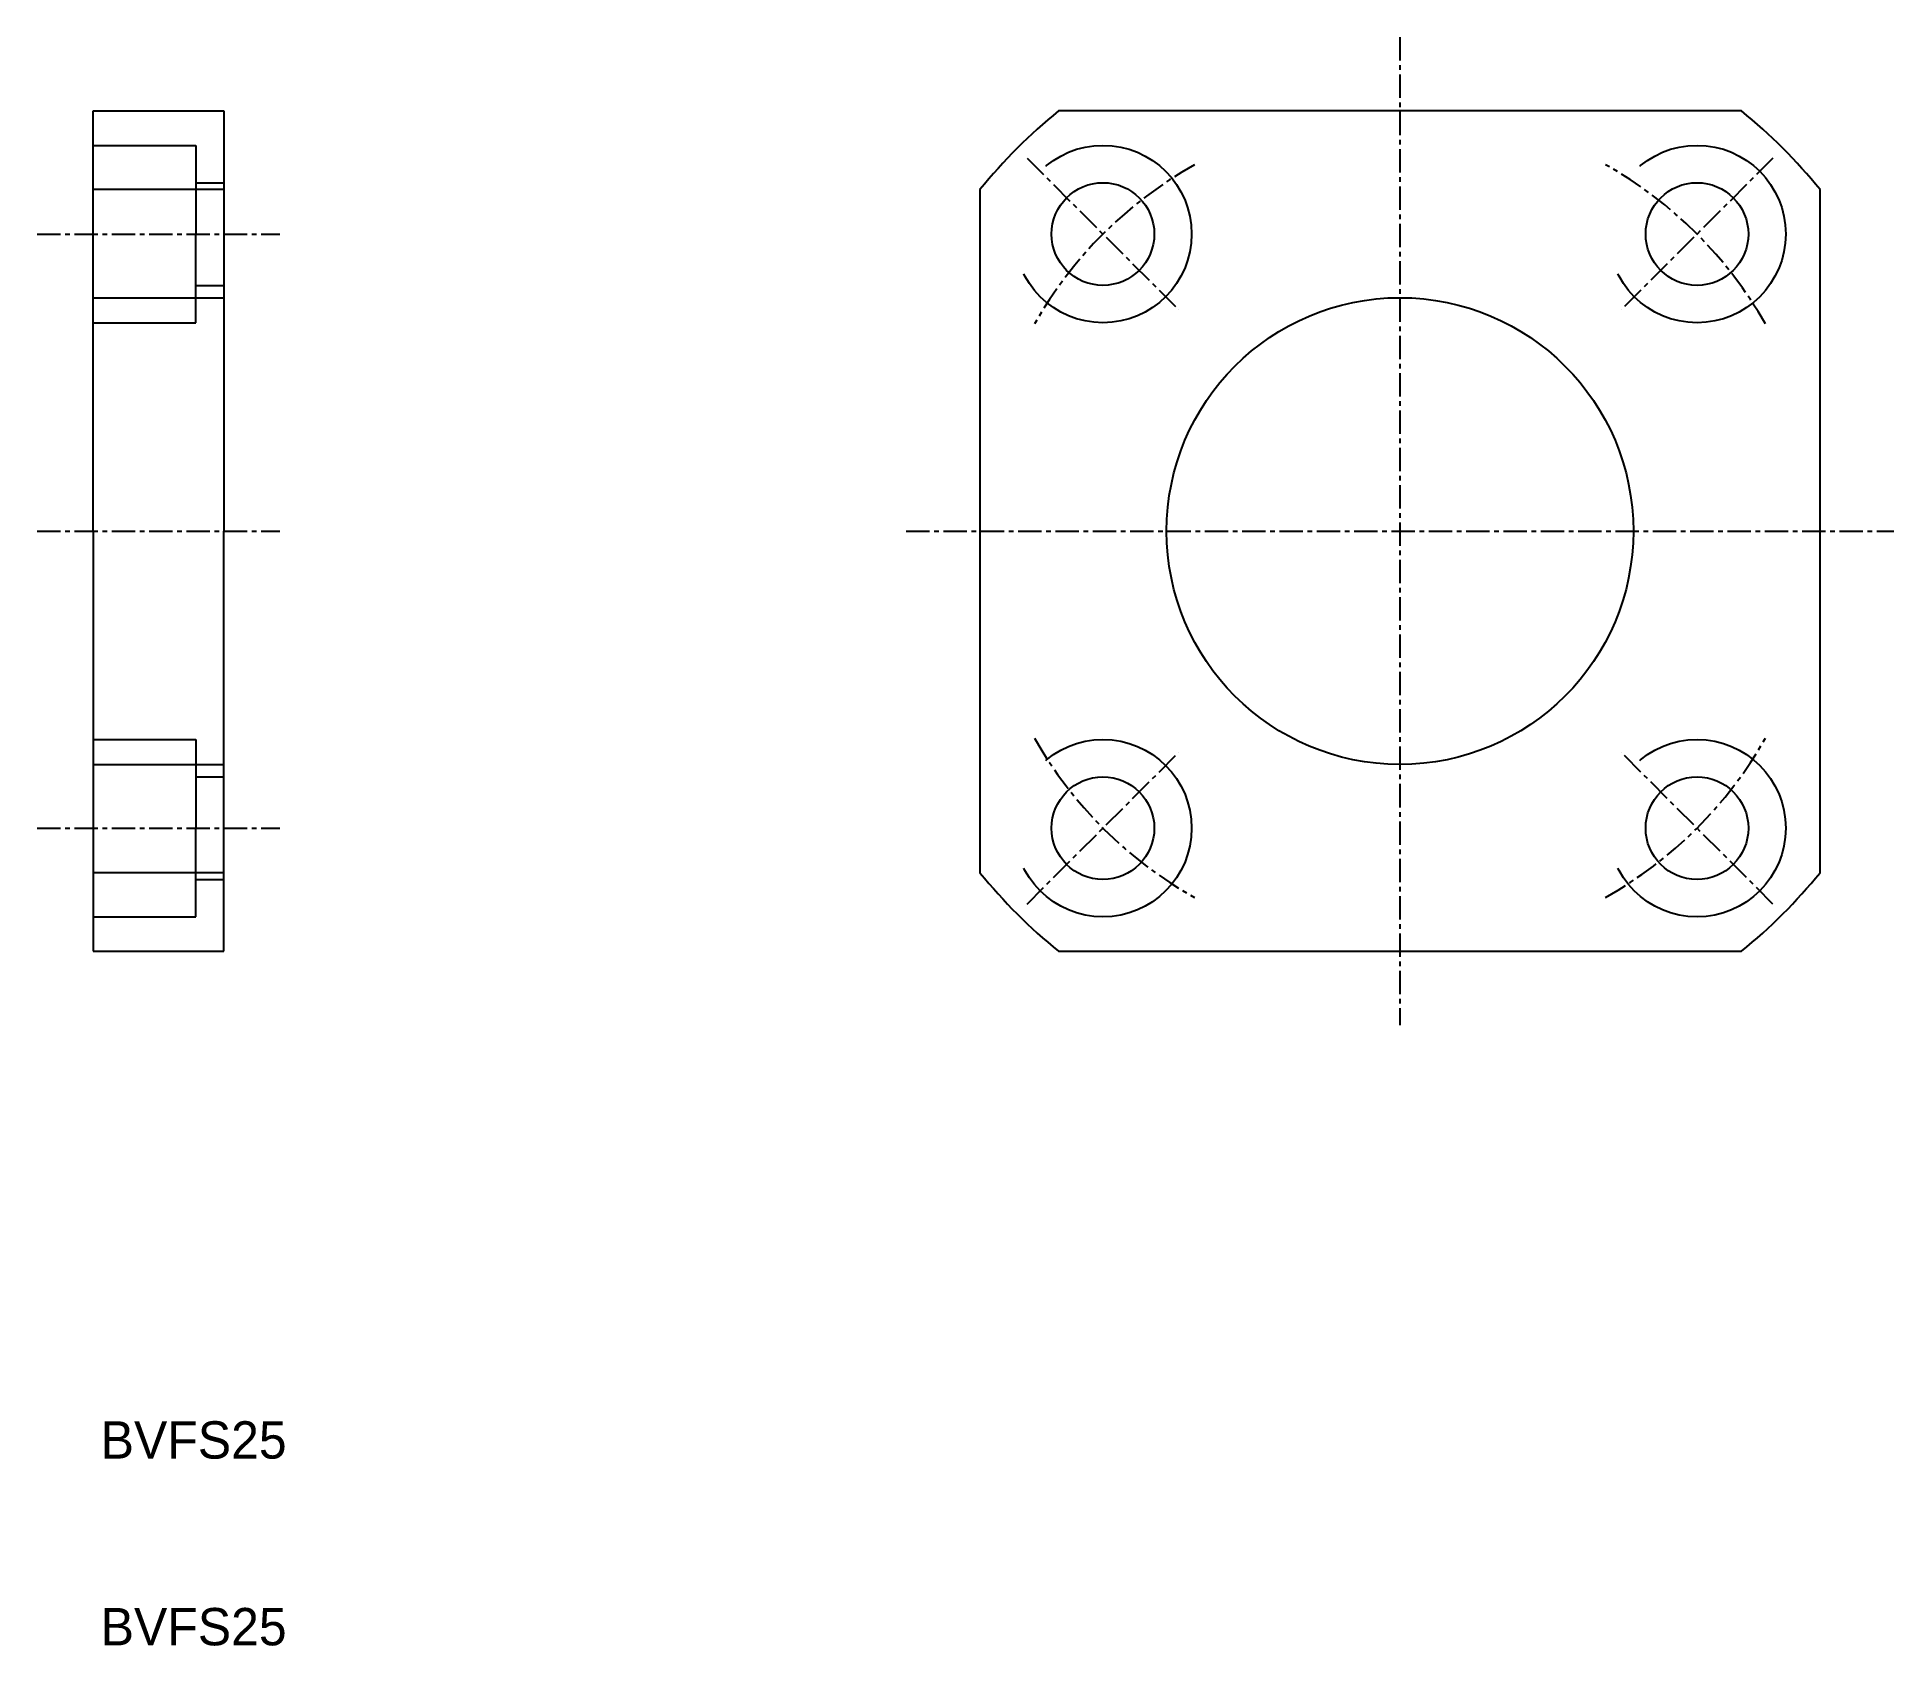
# Model space of a CAD drawing. Extents: x 151.7 to 251.1, y 81.1 to 167.2.
import ezdxf

# ---------------------------------------------------------------- set-up
doc = ezdxf.new("R2010")
doc.units = 0
doc.linetypes.add('CENTER', pattern=[2, 1.25, -0.25, 0.25, -0.25])
doc.linetypes.add('DASHED', pattern=[19.05, 12.7, -6.35])
doc.layers.get('0').update_dxf_attribs({"linetype": 'CONTINUOUS'})
doc.layers.add('CENTER', color=1, linetype='CENTER')

msp = doc.modelspace()

# ---------------------------------------------------------------- linework, layer by layer
for p, q in [((154.691, 140.767), (154.691, 163.267)), ((154.691, 163.267), (161.691, 163.267)), ((161.691, 163.267), (161.691, 140.767)), ((242.987, 163.267), (206.395, 163.267)), ((161.691, 159.063), (154.691, 159.063)), ((202.191, 159.063), (202.191, 122.471)), ((247.191, 122.471), (247.191, 159.063)), ((154.691, 140.767), (154.691, 118.267)), ((161.691, 118.267), (161.691, 140.767)), ((161.691, 122.471), (154.691, 122.471)), ((154.691, 118.267), (161.691, 118.267)), ((206.395, 118.267), (242.987, 118.267))]:
    msp.add_line(p, q)
at = {"color": 3, "linetype": 'DASHED'}
for p, q in [((154.691, 161.427), (160.191, 161.427)), ((160.191, 161.427), (160.191, 156.677)), ((160.191, 159.427), (161.691, 159.427)), ((160.191, 151.927), (160.191, 156.677)), ((154.691, 153.267), (161.691, 153.267)), ((160.191, 153.927), (161.691, 153.927)), ((154.691, 151.927), (160.191, 151.927)), ((154.691, 129.607), (160.191, 129.607)), ((160.191, 129.607), (160.191, 124.857)), ((154.691, 128.267), (161.691, 128.267)), ((160.191, 127.607), (161.691, 127.607)), ((160.191, 120.107), (160.191, 124.857)), ((160.191, 122.107), (161.691, 122.107)), ((154.691, 120.107), (160.191, 120.107))]:
    msp.add_line(p, q, dxfattribs=at)
for centre in [(208.781, 156.677), (240.601, 156.677), (208.781, 124.857), (240.601, 124.857)]:
    msp.add_circle(centre, 4.75, dxfattribs=at)
for centre, radius in [((208.781, 156.677), 2.75), ((208.781, 156.677), 2.75), ((240.601, 156.677), 2.75), ((240.601, 156.677), 2.75), ((224.691, 140.767), 12.5), ((208.781, 124.857), 2.75), ((208.781, 124.857), 2.75), ((240.601, 124.857), 2.75), ((240.601, 124.857), 2.75)]:
    msp.add_circle(centre, radius)
for start, end in [(129.11674, 140.88326), (39.11674, 50.88326), (219.11674, 230.88326), (309.11674, 320.88326)]:
    msp.add_arc((224.691, 140.767), 29, start, end)
at = {"layer": 'CENTER', "color": 1, "linetype": 'CENTER'}
for p, q in [((224.691, 167.222), (224.691, 114.312)), ((204.715, 160.743), (212.847, 152.611)), ((204.715, 160.743), (212.847, 152.611)), ((244.667, 160.743), (236.535, 152.611)), ((244.667, 160.743), (236.535, 152.611)), ((151.691, 156.677), (164.691, 156.677)), ((151.691, 140.767), (164.691, 140.767)), ((198.236, 140.767), (251.146, 140.767)), ((204.715, 120.791), (212.847, 128.923)), ((204.715, 120.791), (212.847, 128.923)), ((244.667, 120.791), (236.535, 128.923)), ((244.667, 120.791), (236.535, 128.923)), ((151.691, 124.857), (164.691, 124.857))]:
    msp.add_line(p, q, dxfattribs=at)
for start, end in [(119.31098, 150.45829), (29.54171, 60.68902), (209.54171, 240.68902), (299.31098, 330.45829)]:
    msp.add_arc((224.691, 140.767), 22.5, start, end, dxfattribs=at)

# ---------------------------------------------------------------- texts
for p in [(155.096, 91.091), (155.096, 81.091)]:
    msp.add_text('BVFS25', height=2).set_placement(p)

doc.saveas('drawing.dxf')
